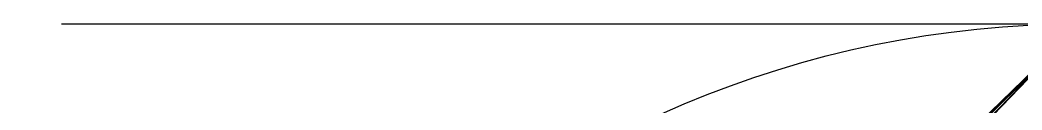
# Model space of a CAD drawing. Header units: metres. Extents: x -664590 to 83515295, y -85936 to 861269.
# Drawn here: x -33.3 to -1.85, y -2.58 to 0 of the extents above; entities that cross this region are included whole.
import ezdxf

# ---------------------------------------------------------------- set-up
doc = ezdxf.new("R2010")
doc.units = ezdxf.units.M

msp = doc.modelspace()

# ---------------------------------------------------------------- linework, layer by layer
at = {"layer": 'MCD_Layer_1'}
for p in [(-32.000023, -32.000008), (-32.000008, 0)]:
    msp.add_line(p, (0, 0), dxfattribs=at)
msp.add_circle((0, -32.000023), 32.000023, dxfattribs=at)
at = {"layer": 'MCD_Layer_2147680256'}
for p in [(-64187.71875, -66029.140831), (-63026.71875, -61336.601713), (-58898.46875, -60583.664191), (-39271.25, -38820.289211), (-34977.75, -36351.195464), (-11138.96875, -10888.478555), (-10417, -10247.43949)]:
    msp.add_line(p, (0, 0), dxfattribs=at)

doc.saveas('drawing.dxf')
